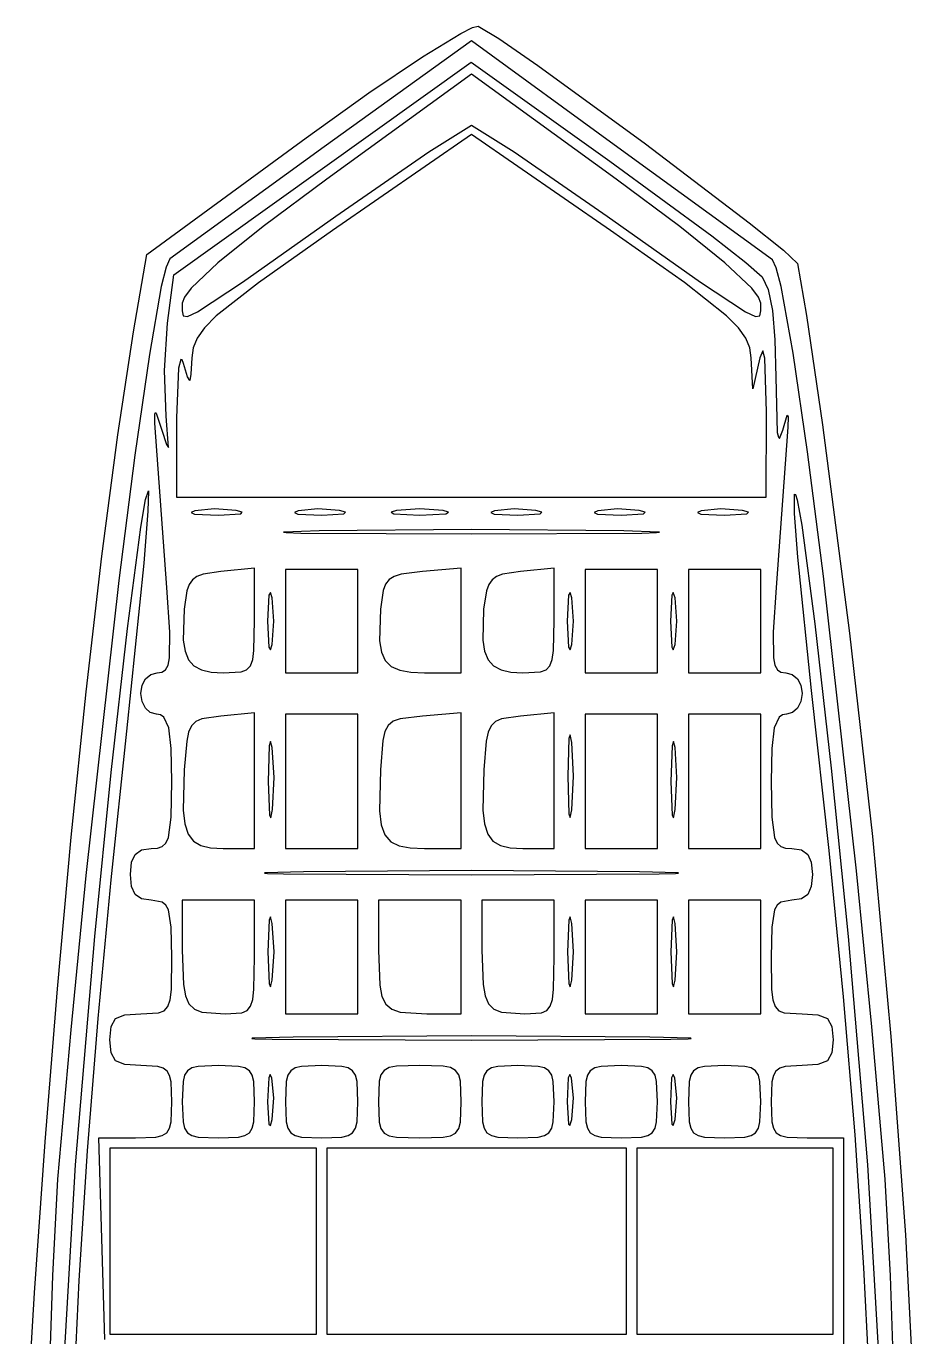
# Model space of a CAD drawing. Extents: x 108 to 196, y 27 to 277.
# Drawn here: x 109 to 195.6, y 150 to 277.5 of the extents above; entities that cross this region are included whole.
import ezdxf

# ---------------------------------------------------------------- set-up
doc = ezdxf.new("R2010")
doc.units = 0

msp = doc.modelspace()

# ---------------------------------------------------------------- linework, layer by layer
at = {"layer": 'Layer 1'}
for p, q in [((147.585244, 274.467408), (151.317173, 276.749486)), ((151.317173, 276.749486), (152.460374, 277.322061)), ((152.460374, 277.322061), (153.030047, 277.456303)), ((153.030047, 277.456303), (155.020981, 276.253359)), ((152.363023, 276.022997), (138.038634, 265.727736)), ((166.613572, 265.644221), (152.363023, 276.022997)), ((155.020981, 276.253359), (158.81468, 273.631946)), ((142.384375, 270.966223), (147.585244, 274.467408)), ((137.869083, 263.626905), (152.330545, 273.971283)), ((152.330545, 273.971283), (165.814812, 264.3422)), ((158.81468, 273.631946), (169.285093, 266.010071)), ((152.363023, 272.790632), (138.289939, 262.59232)), ((166.436111, 262.59232), (152.363023, 272.790632)), ((136.264681, 266.602086), (142.384375, 270.966223)), ((148.208793, 265.225584), (152.363023, 267.830706)), ((152.363023, 267.830706), (156.517255, 265.225584)), ((120.759861, 255.264155), (136.264681, 266.602086)), ((152.363023, 266.91875), (138.838268, 257.573831)), ((165.887781, 257.573831), (152.363023, 266.91875)), ((138.038634, 265.727736), (123.007857, 254.843621)), ((139.155274, 258.9622), (148.208793, 265.225584)), ((156.517255, 265.225584), (165.570775, 258.9622)), ((181.648673, 254.730213), (166.613572, 265.644221)), ((169.285093, 266.010071), (179.390722, 258.343386)), ((165.814812, 264.3422), (175.735063, 257.063319)), ((123.407622, 253.282523), (137.869083, 263.626905)), ((138.289939, 262.59232), (132.087208, 257.981287)), ((172.638841, 257.981287), (166.436111, 262.59232)), ((130.086797, 252.562622), (139.155274, 258.9622)), ((139.155274, 258.9622), (139.155274, 258.9622)), ((165.570775, 258.9622), (174.639252, 252.562622)), ((132.087208, 257.981287), (127.694453, 254.446931)), ((138.838268, 257.573831), (131.637665, 252.50829)), ((173.07593, 252.516358), (165.887781, 257.573831)), ((177.031596, 254.446931), (172.638841, 257.981287)), ((179.390722, 258.343386), (182.728441, 255.66596)), ((175.735063, 257.063319), (179.061792, 254.476789)), ((119.489756, 247.725647), (120.759861, 255.264155)), ((182.728441, 255.66596), (184.081002, 254.384598)), ((122.641145, 254.016987), (122.180078, 252.12493)), ((123.007857, 254.843621), (122.641145, 254.016987)), ((127.694453, 254.446931), (125.08117, 251.96305)), ((179.644879, 251.96305), (177.031596, 254.446931)), ((179.061792, 254.476789), (180.650529, 253.084717)), ((182.023304, 253.952869), (181.648673, 254.730213)), ((182.489957, 252.122998), (182.023304, 253.952869)), ((184.081002, 254.384598), (184.956306, 249.305215)), ((122.782705, 248.57171), (123.407622, 253.282523)), ((125.699976, 249.657079), (130.086797, 252.562622)), ((131.637665, 252.50829), (127.533595, 249.279192)), ((177.184071, 249.284635), (173.07593, 252.516358)), ((174.639252, 252.562622), (179.026073, 249.657079)), ((180.650529, 253.084717), (181.236774, 251.86084)), ((122.180078, 252.12493), (121.01973, 245.512631)), ((125.08117, 251.96305), (124.432298, 251.106849)), ((180.293752, 251.106849), (179.644879, 251.96305)), ((181.236774, 251.86084), (181.652676, 249.814663)), ((183.65608, 245.657882), (182.489957, 252.122998)), ((124.216854, 250.503442), (124.204011, 249.758471)), ((124.432298, 251.106849), (124.216854, 250.503442)), ((180.509195, 250.503442), (180.293752, 251.106849)), ((180.522038, 249.758471), (180.509195, 250.503442)), ((124.204011, 249.758471), (124.306199, 249.289406)), ((124.306199, 249.289406), (124.734496, 249.215769)), ((124.734496, 249.215769), (125.699976, 249.657079)), ((127.533595, 249.279192), (126.373427, 248.109787)), ((178.350081, 248.112399), (177.184071, 249.284635)), ((179.026073, 249.657079), (179.991554, 249.215769)), ((179.991554, 249.215769), (180.41985, 249.289406)), ((180.41985, 249.289406), (180.522038, 249.758471)), ((181.652676, 249.814663), (181.896443, 246.959503)), ((184.956306, 249.305215), (186.505204, 238.679315)), ((117.953616, 237.699582), (119.489756, 247.725647)), ((122.485584, 243.966907), (122.782705, 248.57171)), ((126.373427, 248.109787), (125.664193, 247.107267)), ((179.06642, 247.107364), (178.350081, 248.112399)), ((125.298159, 246.174224), (125.167593, 245.213248)), ((125.664193, 247.107267), (125.298159, 246.174224)), ((179.439865, 246.173118), (179.06642, 247.107364)), ((179.577193, 245.213248), (179.439865, 246.173118)), ((181.896443, 246.959503), (181.96628, 243.308677)), ((121.01973, 245.512631), (119.616512, 235.742889)), ((124.06843, 245.026214), (123.85246, 244.184837)), ((124.198386, 244.993995), (124.06843, 245.026214)), ((124.340033, 244.636945), (124.198386, 244.993995)), ((125.167593, 245.213248), (125.070633, 243.599665)), ((179.741838, 242.197588), (179.577193, 245.213248)), ((180.420041, 245.213248), (179.741838, 242.197588)), ((180.699069, 245.885559), (180.420041, 245.213248)), ((180.905307, 245.17786), (180.699069, 245.885559)), ((181.061332, 239.935842), (180.905307, 245.17786)), ((185.060542, 236.039275), (183.65608, 245.657882)), ((122.648771, 239.510965), (122.485584, 243.966907)), ((123.85246, 244.184837), (123.658393, 239.359539)), ((124.72122, 243.356336), (124.340033, 244.636945)), ((125.070633, 243.599665), (124.943298, 242.995635)), ((124.943298, 242.995635), (124.72122, 243.356336)), ((181.96628, 243.308677), (182.122704, 237.928921)), ((121.550281, 238.843939), (121.561501, 239.755643)), ((121.561501, 239.755643), (121.608669, 239.881399)), ((121.608669, 239.881399), (121.68249, 239.819341)), ((121.68249, 239.819341), (122.228477, 238.176706)), ((181.02442, 231.642773), (181.061332, 239.935842)), ((181.061332, 239.935842), (181.061332, 239.935842)), ((122.729611, 222.847095), (121.550281, 238.843939)), ((122.89077, 236.46884), (122.648771, 239.510965)), ((123.658393, 239.359539), (123.658393, 231.642773)), ((183.1532, 238.4431), (181.996438, 222.847095)), ((182.669713, 238.176706), (183.087605, 239.635077)), ((183.087605, 239.635077), (183.16805, 239.452586)), ((183.16805, 239.452586), (183.1532, 238.4431)), ((186.505204, 238.679315), (189.148718, 218.425854)), ((116.405425, 225.897539), (117.953616, 237.699582)), ((122.228477, 238.176706), (122.684079, 236.765272)), ((182.122704, 237.928921), (182.222499, 237.465758)), ((182.222499, 237.465758), (182.346842, 237.353328)), ((182.346842, 237.353328), (182.669713, 238.176706)), ((122.684079, 236.765272), (122.89077, 236.46884)), ((186.616845, 223.971586), (185.060542, 236.039275)), ((119.616512, 235.742889), (118.060124, 223.551866)), ((120.636115, 231.422948), (120.922175, 232.256872)), ((120.922175, 232.256872), (120.888414, 230.277613)), ((120.179059, 228.726563), (120.636115, 231.422948)), ((123.658393, 231.642773), (152.341402, 231.642773)), ((152.341402, 231.642773), (181.02442, 231.642773)), ((183.79206, 230.044895), (183.785287, 231.921471)), ((183.785287, 231.921471), (183.895738, 231.909287)), ((183.895738, 231.909287), (184.054073, 231.384152)), ((184.054073, 231.384152), (184.498101, 228.928951)), ((120.888414, 230.277613), (120.477476, 225.207571)), ((125.46166, 230.323001), (125.100443, 230.14698)), ((125.100443, 230.14698), (125.408681, 230.005881)), ((125.408681, 230.005881), (127.735127, 229.88583)), ((127.363604, 230.517655), (125.46166, 230.323001)), ((129.48254, 230.343284), (127.363604, 230.517655)), ((127.735127, 229.88583), (129.907042, 230.028577)), ((130.048011, 230.171941), (129.48254, 230.343284)), ((129.48254, 230.343284), (129.48254, 230.343284)), ((129.907042, 230.028577), (130.048011, 230.171941)), ((135.513863, 230.323001), (135.152645, 230.14698)), ((135.152645, 230.14698), (135.460883, 230.005881)), ((135.460883, 230.005881), (137.787329, 229.88583)), ((137.415808, 230.517655), (135.513863, 230.323001)), ((139.534745, 230.343284), (137.415808, 230.517655)), ((137.787329, 229.88583), (139.959245, 230.028577)), ((140.100215, 230.171941), (139.534745, 230.343284)), ((139.534745, 230.343284), (139.534745, 230.343284)), ((139.959245, 230.028577), (140.100215, 230.171941)), ((145.075176, 230.341746), (144.553915, 230.1726)), ((144.553915, 230.1726), (144.806595, 230.034082)), ((144.806595, 230.034082), (147.336922, 229.906113)), ((147.336922, 230.521451), (145.075176, 230.341746)), ((149.598668, 230.341746), (147.336922, 230.521451)), ((147.336922, 229.906113), (149.86725, 230.034082)), ((150.119929, 230.1726), (149.598668, 230.341746)), ((149.598668, 230.341746), (149.598668, 230.341746)), ((149.86725, 230.034082), (150.119929, 230.1726)), ((154.613048, 230.323001), (154.251832, 230.14698)), ((154.251832, 230.14698), (154.56007, 230.005881)), ((154.56007, 230.005881), (156.886515, 229.88583)), ((156.514994, 230.517655), (154.613048, 230.323001)), ((158.63393, 230.343284), (156.514994, 230.517655)), ((156.886515, 229.88583), (159.05843, 230.028577)), ((159.1994, 230.171941), (158.63393, 230.343284)), ((158.63393, 230.343284), (158.63393, 230.343284)), ((159.05843, 230.028577), (159.1994, 230.171941)), ((164.665254, 230.323001), (164.304036, 230.14698)), ((164.304036, 230.14698), (164.612274, 230.005881)), ((164.612274, 230.005881), (166.93872, 229.88583)), ((166.567197, 230.517655), (164.665254, 230.323001)), ((168.686133, 230.343284), (166.567197, 230.517655)), ((166.93872, 229.88583), (169.110635, 230.028577)), ((169.251604, 230.171941), (168.686133, 230.343284)), ((168.686133, 230.343284), (168.686133, 230.343284)), ((169.110635, 230.028577), (169.251604, 230.171941)), ((174.717456, 230.323001), (174.35624, 230.14698)), ((174.35624, 230.14698), (174.664478, 230.005881)), ((174.664478, 230.005881), (176.990923, 229.88583)), ((176.619401, 230.517655), (174.717456, 230.323001)), ((178.738338, 230.343284), (176.619401, 230.517655)), ((176.990923, 229.88583), (179.162838, 230.028577)), ((179.303808, 230.171941), (178.738338, 230.343284)), ((178.738338, 230.343284), (178.738338, 230.343284)), ((179.162838, 230.028577), (179.303808, 230.171941)), ((184.105793, 225.821277), (183.79206, 230.044895)), ((118.885022, 218.852435), (120.179059, 228.726563)), ((134.118864, 228.254372), (134.076331, 228.227532)), ((134.076331, 228.227532), (134.343296, 228.202201)), ((137.536024, 228.373655), (134.118864, 228.254372)), ((152.363025, 228.500373), (137.536024, 228.373655)), ((167.190025, 228.373655), (152.363025, 228.500373)), ((170.607185, 228.254372), (167.190025, 228.373655)), ((167.190025, 228.373655), (167.190025, 228.373655)), ((170.382753, 228.202201), (170.649719, 228.227532)), ((170.649719, 228.227532), (170.607185, 228.254372)), ((184.498101, 228.928951), (185.781529, 219.336233)), ((134.343296, 228.202201), (135.775318, 228.15669)), ((135.775318, 228.15669), (152.363023, 228.06645)), ((152.363023, 228.06645), (168.950731, 228.15669)), ((168.950731, 228.15669), (170.382753, 228.202201)), ((114.884017, 212.719125), (116.405425, 225.897539)), ((185.437306, 212.837663), (184.105793, 225.821277)), ((120.477476, 225.207571), (118.802305, 208.865284)), ((127.986432, 224.418615), (126.24475, 224.145181)), ((131.253397, 224.733612), (127.986432, 224.418615)), ((131.253397, 219.643819), (131.253397, 224.733612)), ((137.787329, 224.606231), (134.269057, 224.606231)), ((134.269057, 224.606231), (134.269057, 219.58013)), ((141.305602, 224.606231), (137.787329, 224.606231)), ((141.305602, 219.58013), (141.305602, 224.606231)), ((147.588227, 224.41561), (145.528344, 224.155215)), ((151.357804, 224.727592), (147.588227, 224.41561)), ((151.357804, 219.640813), (151.357804, 224.727592)), ((157.13782, 224.418615), (155.396139, 224.145181)), ((160.404787, 224.733612), (157.13782, 224.418615)), ((160.404787, 219.643819), (160.404787, 224.733612)), ((166.93872, 224.606231), (163.420448, 224.606231)), ((163.420448, 224.606231), (163.420448, 219.58013)), ((170.45699, 224.606231), (166.93872, 224.606231)), ((170.45699, 219.58013), (170.45699, 224.606231)), ((176.990923, 224.606231), (173.472653, 224.606231)), ((173.472653, 224.606231), (173.472653, 219.58013)), ((180.509195, 224.606231), (176.990923, 224.606231)), ((180.509195, 219.58013), (180.509195, 224.606231)), ((118.060124, 223.551866), (114.846644, 194.85063)), ((124.895222, 223.140161), (124.671518, 222.533132)), ((125.213551, 223.59228), (124.895222, 223.140161)), ((125.654172, 223.917838), (125.213551, 223.59228)), ((126.24475, 224.145181), (125.654172, 223.917838)), ((144.007443, 223.186717), (143.773401, 222.579147)), ((144.353705, 223.630146), (144.007443, 223.186717)), ((144.848551, 223.942093), (144.353705, 223.630146)), ((145.528344, 224.155215), (144.848551, 223.942093)), ((154.046612, 223.140161), (153.822908, 222.533132)), ((154.364942, 223.59228), (154.046612, 223.140161)), ((154.805562, 223.917838), (154.364942, 223.59228)), ((155.396139, 224.145181), (154.805562, 223.917838)), ((189.838982, 195.306608), (186.616845, 223.971586)), ((123.01522, 218.524409), (122.729611, 222.847095)), ((124.671518, 222.533132), (124.397333, 220.740958)), ((132.660367, 222.110457), (132.532399, 219.58013)), ((132.798885, 222.363137), (132.660367, 222.110457)), ((132.968032, 221.841876), (132.798885, 222.363137)), ((133.147735, 219.580129), (132.968032, 221.841876)), ((132.968032, 221.841876), (132.968032, 221.841876)), ((143.773401, 222.579147), (143.496518, 220.740958)), ((153.822908, 222.533132), (153.548721, 220.740958)), ((161.811758, 222.110457), (161.68379, 219.58013)), ((161.950276, 222.363137), (161.811758, 222.110457)), ((162.119423, 221.841876), (161.950276, 222.363137)), ((162.299126, 219.580129), (162.119423, 221.841876)), ((162.119423, 221.841876), (162.119423, 221.841876)), ((171.863961, 222.110457), (171.735993, 219.58013)), ((172.002478, 222.363137), (171.863961, 222.110457)), ((172.171625, 221.841876), (172.002478, 222.363137)), ((172.351328, 219.580129), (172.171625, 221.841876)), ((172.171625, 221.841876), (172.171625, 221.841876)), ((181.996438, 222.847095), (181.710829, 218.524409)), ((124.397333, 220.740958), (124.311563, 217.729121)), ((143.496518, 220.740958), (143.406411, 217.652761)), ((153.548721, 220.740958), (153.462953, 217.729121)), ((131.197963, 216.740477), (131.253397, 219.643819)), ((131.253397, 219.643819), (131.253397, 219.643819)), ((132.532399, 219.58013), (132.660367, 217.0498)), ((132.968032, 217.318384), (133.147735, 219.580129)), ((134.269057, 219.58013), (134.269057, 214.554029)), ((141.305602, 214.554029), (141.305602, 219.58013)), ((141.305602, 219.58013), (141.305602, 219.58013)), ((151.357804, 214.554029), (151.357804, 219.640813)), ((151.357804, 219.640813), (151.357804, 219.640813)), ((160.349353, 216.740477), (160.404787, 219.643819)), ((160.404787, 219.643819), (160.404787, 219.643819)), ((161.68379, 219.58013), (161.811758, 217.0498)), ((162.119423, 217.318384), (162.299126, 219.580129)), ((163.420448, 219.58013), (163.420448, 214.554029)), ((170.45699, 214.554029), (170.45699, 219.58013)), ((170.45699, 219.58013), (170.45699, 219.58013)), ((171.735993, 219.58013), (171.863961, 217.0498)), ((172.171625, 217.318384), (172.351328, 219.580129)), ((173.472653, 219.58013), (173.472653, 214.554029)), ((180.509195, 214.554029), (180.509195, 219.58013)), ((180.509195, 219.58013), (180.509195, 219.58013)), ((185.781529, 219.336233), (187.374861, 205.285994)), ((117.306183, 204.846534), (118.885022, 218.852435)), ((122.988743, 216.009989), (123.01522, 218.524409)), ((181.710829, 218.524409), (181.737306, 216.009989)), ((189.148718, 218.425854), (191.371666, 198.629388)), ((124.311563, 217.729121), (124.489048, 216.653032)), ((131.078039, 215.837479), (131.197963, 216.740477)), ((132.660367, 217.0498), (132.798885, 216.797121)), ((132.798885, 216.797121), (132.968032, 217.318384)), ((143.406411, 217.652761), (143.597976, 216.57349)), ((153.462953, 217.729121), (153.640438, 216.653032)), ((160.229429, 215.837479), (160.349353, 216.740477)), ((161.811758, 217.0498), (161.950276, 216.797121)), ((161.950276, 216.797121), (162.119423, 217.318384)), ((171.863961, 217.0498), (172.002478, 216.797121)), ((172.002478, 216.797121), (172.171625, 217.318384)), ((122.842074, 215.286198), (122.988743, 216.009989)), ((124.489048, 216.653032), (124.834313, 215.8296)), ((124.834313, 215.8296), (125.363009, 215.233406)), ((130.851638, 215.225091), (131.078039, 215.837479)), ((143.597976, 216.57349), (143.976819, 215.761725)), ((143.976819, 215.761725), (144.565091, 215.185681)), ((153.640438, 216.653032), (153.985704, 215.8296)), ((153.985704, 215.8296), (154.514399, 215.233406)), ((160.003028, 215.225091), (160.229429, 215.837479)), ((181.737306, 216.009989), (181.883975, 215.286198)), ((120.646486, 213.985698), (121.151017, 214.403731)), ((121.151017, 214.403731), (121.78963, 214.554029)), ((121.78963, 214.554029), (122.249077, 214.61609)), ((122.249077, 214.61609), (122.597705, 214.840856)), ((122.597705, 214.840856), (122.842074, 215.286198)), ((125.363009, 215.233406), (126.090785, 214.839026)), ((126.090785, 214.839026), (127.033292, 214.621041)), ((127.033292, 214.621041), (128.206181, 214.554029)), ((128.206181, 214.554029), (129.944389, 214.646621)), ((129.944389, 214.646621), (130.485006, 214.846931)), ((130.485006, 214.846931), (130.851638, 215.225091)), ((134.269057, 214.554029), (137.787329, 214.554029)), ((137.787329, 214.554029), (141.305602, 214.554029)), ((144.565091, 215.185681), (145.384942, 214.813573)), ((145.384942, 214.813573), (146.458521, 214.613617)), ((146.458521, 214.613617), (147.807979, 214.554029)), ((147.807979, 214.554029), (151.357804, 214.554029)), ((154.514399, 215.233406), (155.242176, 214.839026)), ((155.242176, 214.839026), (156.184683, 214.621041)), ((156.184683, 214.621041), (157.357572, 214.554029)), ((157.357572, 214.554029), (159.095779, 214.646621)), ((159.095779, 214.646621), (159.636396, 214.846931)), ((159.636396, 214.846931), (160.003028, 215.225091)), ((163.420448, 214.554029), (166.93872, 214.554029)), ((166.93872, 214.554029), (170.45699, 214.554029)), ((173.472653, 214.554029), (176.990923, 214.554029)), ((176.990923, 214.554029), (180.509195, 214.554029)), ((181.883975, 215.286198), (182.128344, 214.840856)), ((182.128344, 214.840856), (182.476972, 214.61609)), ((182.476972, 214.61609), (182.936419, 214.554029)), ((182.936419, 214.554029), (183.575032, 214.403731)), ((183.575032, 214.403731), (184.079562, 213.985698)), ((120.195972, 212.543588), (120.315113, 213.34922)), ((120.315113, 213.34922), (120.646486, 213.985698)), ((184.079562, 213.985698), (184.410934, 213.34922)), ((184.410934, 213.34922), (184.530074, 212.543588)), ((113.428223, 198.563947), (114.884017, 212.719125)), ((120.313772, 211.758259), (120.195972, 212.543588)), ((120.635758, 211.119525), (120.313772, 211.758259)), ((184.412275, 211.758259), (184.09029, 211.119525)), ((184.530074, 212.543588), (184.412275, 211.758259)), ((187.151553, 197.27818), (185.437306, 212.837663)), ((121.114808, 210.690212), (120.635758, 211.119525)), ((121.703804, 210.533147), (121.114808, 210.690212)), ((122.109004, 210.463121), (121.703804, 210.533147)), ((122.439597, 210.234721), (122.109004, 210.463121)), ((131.253397, 210.660528), (127.986432, 210.345531)), ((131.253397, 204.062906), (131.253397, 210.660528)), ((137.787329, 210.533147), (134.269057, 210.533147)), ((134.269057, 210.533147), (134.269057, 203.999214)), ((141.305602, 210.533147), (137.787329, 210.533147)), ((141.305602, 203.999214), (141.305602, 210.533147)), ((151.357804, 210.654505), (147.588227, 210.342525)), ((151.357804, 204.0599), (151.357804, 210.654505)), ((160.404787, 210.660528), (157.13782, 210.345531)), ((160.404787, 204.062906), (160.404787, 210.660528)), ((166.93872, 210.533147), (163.420448, 210.533147)), ((163.420448, 210.533147), (163.420448, 203.999214)), ((170.45699, 210.533147), (166.93872, 210.533147)), ((170.45699, 203.999214), (170.45699, 210.533147)), ((176.990923, 210.533147), (173.472653, 210.533147)), ((173.472653, 210.533147), (173.472653, 203.999214)), ((180.509195, 210.533147), (176.990923, 210.533147)), ((180.509195, 203.999214), (180.509195, 210.533147)), ((182.617046, 210.463121), (182.286452, 210.234721)), ((183.022246, 210.533147), (182.617046, 210.463121)), ((183.61124, 210.690212), (183.022246, 210.533147)), ((184.09029, 211.119525), (183.61124, 210.690212)), ((122.902337, 209.192852), (122.439597, 210.234721)), ((123.142768, 207.187646), (122.902337, 209.192852)), ((125.130033, 209.393831), (124.842599, 208.774455)), ((125.550868, 209.806335), (125.130033, 209.393831)), ((126.142369, 210.066257), (125.550868, 209.806335)), ((127.986432, 210.345531), (126.142369, 210.066257)), ((144.258263, 209.447496), (143.946258, 208.839369)), ((144.731451, 209.841854), (144.258263, 209.447496)), ((145.412834, 210.082463), (144.731451, 209.841854)), ((147.588227, 210.342525), (145.412834, 210.082463)), ((154.281423, 209.393831), (153.993989, 208.774455)), ((154.702257, 209.806335), (154.281423, 209.393831)), ((155.293757, 210.066257), (154.702257, 209.806335)), ((157.13782, 210.345531), (155.293757, 210.066257)), ((181.823712, 209.192852), (181.583281, 207.187646)), ((182.286452, 210.234721), (181.823712, 209.192852)), ((118.802305, 208.865284), (117.268218, 194.42095)), ((124.651298, 207.893912), (124.408037, 205.132158)), ((124.842599, 208.774455), (124.651298, 207.893912)), ((132.81576, 207.874632), (132.685362, 207.452094)), ((132.976877, 207.284185), (132.81576, 207.874632)), ((143.748423, 207.957452), (143.507223, 205.132158)), ((143.946258, 208.839369), (143.748423, 207.957452)), ((153.802689, 207.893912), (153.559428, 205.132158)), ((153.993989, 208.774455), (153.802689, 207.893912)), ((161.850846, 208.156742), (161.731748, 204.501823)), ((161.979761, 208.521724), (161.850846, 208.156742)), ((162.137183, 207.768791), (161.979761, 208.521724)), ((172.019353, 207.874632), (171.888955, 207.452094)), ((172.18047, 207.284185), (172.019353, 207.874632)), ((123.211635, 203.999214), (123.142768, 207.187646)), ((132.685362, 207.452094), (132.570104, 203.999214)), ((133.15191, 204.379612), (132.976877, 207.284185)), ((132.976877, 207.284185), (132.976877, 207.284185)), ((162.304417, 204.501824), (162.137183, 207.768791)), ((162.137183, 207.768791), (162.137183, 207.768791)), ((171.888955, 207.452094), (171.773698, 203.999214)), ((172.355504, 204.379612), (172.18047, 207.284185)), ((172.18047, 207.284185), (172.18047, 207.284185)), ((181.583281, 207.187646), (181.514414, 203.999214)), ((187.374861, 205.285994), (189.017388, 188.920907)), ((115.708659, 188.920907), (117.306183, 204.846534)), ((123.151225, 200.504504), (123.211635, 203.999214)), ((124.408037, 205.132158), (124.317544, 201.19734)), ((131.253397, 197.465281), (131.253397, 204.062906)), ((131.253397, 204.062906), (131.253397, 204.062906)), ((132.570104, 203.999214), (132.696837, 200.704553)), ((132.98713, 201.252861), (133.15191, 204.379612)), ((134.269057, 203.999214), (134.269057, 197.465281)), ((141.305602, 197.465281), (141.305602, 203.999214)), ((141.305602, 203.999214), (141.305602, 203.999214)), ((143.507223, 205.132158), (143.413466, 201.116418)), ((151.357804, 197.465281), (151.357804, 204.0599)), ((151.357804, 204.0599), (151.357804, 204.0599)), ((153.559428, 205.132158), (153.468935, 201.19734)), ((160.404787, 197.465281), (160.404787, 204.062906)), ((160.404787, 204.062906), (160.404787, 204.062906)), ((161.731748, 204.501823), (161.850846, 200.846905)), ((162.137183, 201.234858), (162.304417, 204.501824)), ((163.420448, 203.999214), (163.420448, 197.465281)), ((170.45699, 197.465281), (170.45699, 203.999214)), ((170.45699, 203.999214), (170.45699, 203.999214)), ((171.773698, 203.999214), (171.900431, 200.704553)), ((172.190723, 201.252861), (172.355504, 204.379612)), ((173.472653, 203.999214), (173.472653, 197.465281)), ((180.509195, 197.465281), (180.509195, 203.999214)), ((180.509195, 203.999214), (180.509195, 203.999214)), ((181.514414, 203.999214), (181.574824, 200.504504)), ((122.883004, 198.533329), (123.151225, 200.504504)), ((124.317544, 201.19734), (124.472387, 199.855406)), ((132.696837, 200.704553), (132.828381, 200.453279)), ((132.828381, 200.453279), (132.98713, 201.252861)), ((143.413466, 201.116418), (143.581519, 199.771112)), ((153.468935, 201.19734), (153.623778, 199.855406)), ((161.850846, 200.846905), (161.979761, 200.481924)), ((161.979761, 200.481924), (162.137183, 201.234858)), ((171.900431, 200.704553), (172.031974, 200.453279)), ((172.031974, 200.453279), (172.190723, 201.252861)), ((181.574824, 200.504504), (181.843044, 198.533329)), ((124.472387, 199.855406), (124.79258, 198.865948)), ((143.581519, 199.771112), (143.93409, 198.794017)), ((153.623778, 199.855406), (153.943971, 198.865948)), ((112.076875, 183.83161), (113.428223, 198.563947)), ((121.805594, 197.505529), (122.276489, 197.661614)), ((122.276489, 197.661614), (122.630188, 197.986544)), ((122.630188, 197.986544), (122.883004, 198.533329)), ((124.79258, 198.865948), (125.302089, 198.180586)), ((125.302089, 198.180586), (126.024881, 197.750941)), ((126.024881, 197.750941), (126.984923, 197.528633)), ((143.93409, 198.794017), (144.5021, 198.13001)), ((144.5021, 198.13001), (145.31647, 197.723967)), ((145.31647, 197.723967), (146.408123, 197.520765)), ((153.943971, 198.865948), (154.45348, 198.180586)), ((154.45348, 198.180586), (155.176272, 197.750941)), ((155.176272, 197.750941), (156.136314, 197.528633)), ((181.843044, 198.533329), (182.09586, 197.986544)), ((182.09586, 197.986544), (182.44956, 197.661614)), ((182.44956, 197.661614), (182.920455, 197.505529)), ((191.371666, 198.629388), (193.181986, 179.163491)), ((119.297557, 196.122368), (119.643101, 196.899843)), ((119.643101, 196.899843), (120.265081, 197.331775)), ((120.265081, 197.331775), (121.201194, 197.465281)), ((121.201194, 197.465281), (121.805594, 197.505529)), ((126.984923, 197.528633), (128.206181, 197.465281)), ((128.206181, 197.465281), (131.253397, 197.465281)), ((134.269057, 197.465281), (137.787329, 197.465281)), ((137.787329, 197.465281), (141.305602, 197.465281)), ((146.408123, 197.520765), (147.807979, 197.465281)), ((147.807979, 197.465281), (151.357804, 197.465281)), ((156.136314, 197.528633), (157.357572, 197.465281)), ((157.357572, 197.465281), (160.404787, 197.465281)), ((163.420448, 197.465281), (166.93872, 197.465281)), ((166.93872, 197.465281), (170.45699, 197.465281)), ((173.472653, 197.465281), (176.990923, 197.465281)), ((176.990923, 197.465281), (180.509195, 197.465281)), ((182.920455, 197.505529), (183.524855, 197.465281)), ((183.524855, 197.465281), (184.460968, 197.331775)), ((184.460968, 197.331775), (185.082948, 196.899843)), ((185.082948, 196.899843), (185.428492, 196.122368)), ((188.558876, 183.022105), (187.151553, 197.27818)), ((119.190753, 194.952231), (119.297557, 196.122368)), ((132.263526, 195.08412), (132.216667, 195.057655)), ((132.216667, 195.057655), (132.510782, 195.032677)), ((136.028193, 195.201738), (132.263526, 195.08412)), ((152.363025, 195.326682), (136.028193, 195.201738)), ((168.697856, 195.201738), (152.363025, 195.326682)), ((172.462523, 195.08412), (168.697856, 195.201738)), ((168.697856, 195.201738), (168.697856, 195.201738)), ((172.215268, 195.032677), (172.509382, 195.057655)), ((172.509382, 195.057655), (172.462523, 195.08412)), ((185.428492, 196.122368), (185.535296, 194.952231)), ((191.331819, 180.118139), (189.838982, 195.306608)), ((114.846644, 194.85063), (113.368951, 179.812744)), ((117.268218, 194.42095), (115.99558, 180.935933)), ((119.297557, 193.782093), (119.190753, 194.952231)), ((119.643101, 193.004618), (119.297557, 193.782093)), ((132.510782, 195.032677), (134.088433, 194.987803)), ((134.088433, 194.987803), (152.363023, 194.898823)), ((152.363023, 194.898823), (170.637616, 194.987803)), ((170.637616, 194.987803), (172.215268, 195.032677)), ((185.428492, 193.782093), (185.082948, 193.004618)), ((185.535296, 194.952231), (185.428492, 193.782093)), ((120.265081, 192.572686), (119.643101, 193.004618)), ((121.201194, 192.43918), (120.265081, 192.572686)), ((184.460968, 192.572686), (183.524855, 192.43918)), ((185.082948, 193.004618), (184.460968, 192.572686)), ((122.260675, 192.258554), (121.201194, 192.43918)), ((122.613716, 191.970927), (122.260675, 192.258554)), ((122.868947, 191.496784), (122.613716, 191.970927)), ((123.145953, 189.824034), (122.868947, 191.496784)), ((127.735127, 192.43918), (124.216854, 192.43918)), ((124.216854, 192.43918), (124.216854, 187.580617)), ((131.253397, 192.43918), (127.735127, 192.43918)), ((131.253397, 186.910466), (131.253397, 192.43918)), ((137.787329, 192.43918), (134.269057, 192.43918)), ((134.269057, 192.43918), (134.269057, 186.910466)), ((141.305602, 192.43918), (137.787329, 192.43918)), ((141.305602, 186.910466), (141.305602, 192.43918)), ((147.336922, 192.43918), (143.31604, 192.43918)), ((143.31604, 192.43918), (143.31604, 187.580617)), ((151.357804, 192.43918), (147.336922, 192.43918)), ((151.357804, 186.910466), (151.357804, 192.43918)), ((156.886515, 192.43918), (153.368245, 192.43918)), ((153.368245, 192.43918), (153.368245, 187.580617)), ((160.404787, 192.43918), (156.886515, 192.43918)), ((160.404787, 186.910466), (160.404787, 192.43918)), ((166.93872, 192.43918), (163.420448, 192.43918)), ((163.420448, 192.43918), (163.420448, 186.910466)), ((170.45699, 192.43918), (166.93872, 192.43918)), ((170.45699, 186.910466), (170.45699, 192.43918)), ((176.990923, 192.43918), (173.472653, 192.43918)), ((173.472653, 192.43918), (173.472653, 186.910466)), ((180.509195, 192.43918), (176.990923, 192.43918)), ((180.509195, 186.910466), (180.509195, 192.43918)), ((181.857101, 191.496784), (181.580095, 189.824034)), ((182.112333, 191.970927), (181.857101, 191.496784)), ((182.465373, 192.258554), (182.112333, 191.970927)), ((183.524855, 192.43918), (182.465373, 192.258554)), ((132.682856, 190.505702), (132.559843, 187.413079)), ((132.81601, 190.814532), (132.682856, 190.505702)), ((132.978607, 190.177434), (132.81601, 190.814532)), ((133.15135, 187.413077), (132.978607, 190.177434)), ((132.978607, 190.177434), (132.978607, 190.177434)), ((161.834246, 190.505702), (161.711231, 187.413079)), ((161.967401, 190.814532), (161.834246, 190.505702)), ((162.129998, 190.177434), (161.967401, 190.814532)), ((162.302741, 187.413077), (162.129998, 190.177434)), ((162.129998, 190.177434), (162.129998, 190.177434)), ((171.88645, 190.505702), (171.763436, 187.413079)), ((172.019604, 190.814532), (171.88645, 190.505702)), ((172.1822, 190.177434), (172.019604, 190.814532)), ((172.354946, 187.413077), (172.1822, 190.177434)), ((172.1822, 190.177434), (172.1822, 190.177434)), ((113.833828, 166.70138), (115.708659, 188.920907)), ((123.211635, 186.910466), (123.145953, 189.824034)), ((181.580095, 189.824034), (181.514414, 186.910466)), ((189.017388, 188.920907), (190.893987, 166.700371)), ((124.216854, 187.580617), (124.333904, 184.226034)), ((132.559843, 187.413079), (132.682856, 184.320455)), ((132.978607, 184.648721), (133.15135, 187.413077)), ((143.31604, 187.580617), (143.435309, 184.179143)), ((153.368245, 187.580617), (153.485295, 184.226034)), ((161.711231, 187.413079), (161.834246, 184.320455)), ((162.129998, 184.648721), (162.302741, 187.413077)), ((171.763436, 187.413079), (171.88645, 184.320455)), ((172.1822, 184.648721), (172.354946, 187.413077)), ((123.160232, 183.737742), (123.211635, 186.910466)), ((131.199613, 183.768229), (131.253397, 186.910466)), ((131.253397, 186.910466), (131.253397, 186.910466)), ((134.269057, 186.910466), (134.269057, 181.381756)), ((141.305602, 181.381756), (141.305602, 186.910466)), ((141.305602, 186.910466), (141.305602, 186.910466)), ((151.357804, 181.381756), (151.357804, 186.910466)), ((151.357804, 186.910466), (151.357804, 186.910466)), ((160.351004, 183.768229), (160.404787, 186.910466)), ((160.404787, 186.910466), (160.404787, 186.910466)), ((163.420448, 186.910466), (163.420448, 181.381756)), ((170.45699, 181.381756), (170.45699, 186.910466)), ((170.45699, 186.910466), (170.45699, 186.910466)), ((173.472653, 186.910466), (173.472653, 181.381756)), ((180.509195, 181.381756), (180.509195, 186.910466)), ((180.509195, 186.910466), (180.509195, 186.910466)), ((181.514414, 186.910466), (181.565817, 183.737742)), ((110.868805, 168.921723), (112.076875, 183.83161)), ((123.044575, 182.756081), (123.160232, 183.737742)), ((124.333904, 184.226034), (124.534489, 183.13383)), ((131.085799, 182.787839), (131.199613, 183.768229)), ((132.682856, 184.320455), (132.81601, 184.011624)), ((132.81601, 184.011624), (132.978607, 184.648721)), ((143.435309, 184.179143), (143.649615, 183.084986)), ((153.485295, 184.226034), (153.68588, 183.13383)), ((160.23719, 182.787839), (160.351004, 183.768229)), ((161.834246, 184.320455), (161.967401, 184.011624)), ((161.967401, 184.011624), (162.129998, 184.648721)), ((171.88645, 184.320455), (172.019604, 184.011624)), ((172.019604, 184.011624), (172.1822, 184.648721)), ((181.565817, 183.737742), (181.681474, 182.756081)), ((122.823255, 182.093788), (123.044575, 182.756081)), ((124.534489, 183.13383), (124.878023, 182.360287)), ((124.878023, 182.360287), (125.400687, 181.851857)), ((130.87263, 182.120887), (131.085799, 182.787839)), ((143.649615, 183.084986), (144.02501, 182.318607)), ((144.02501, 182.318607), (144.604973, 181.822551)), ((153.68588, 183.13383), (154.029414, 182.360287)), ((154.029414, 182.360287), (154.552078, 181.851857)), ((160.024021, 182.120887), (160.23719, 182.787839)), ((181.681474, 182.756081), (181.902793, 182.093788)), ((189.684839, 169.630138), (188.558876, 183.022105)), ((117.733185, 180.921029), (118.650448, 181.287516)), ((118.650448, 181.287516), (120.195972, 181.381756)), ((120.195972, 181.381756), (121.926552, 181.475995)), ((121.926552, 181.475995), (122.462003, 181.688035)), ((122.462003, 181.688035), (122.823255, 182.093788)), ((125.400687, 181.851857), (126.138662, 181.554991)), ((126.138662, 181.554991), (128.405275, 181.381756)), ((128.405275, 181.381756), (130.024, 181.486158)), ((130.024, 181.486158), (130.529049, 181.707089)), ((130.529049, 181.707089), (130.87263, 182.120887)), ((134.269057, 181.381756), (137.787329, 181.381756)), ((137.787329, 181.381756), (141.305602, 181.381756)), ((144.604973, 181.822551), (145.432984, 181.53936)), ((145.432984, 181.53936), (148.007073, 181.381756)), ((148.007073, 181.381756), (151.357804, 181.381756)), ((154.552078, 181.851857), (155.290053, 181.554991)), ((155.290053, 181.554991), (157.556666, 181.381756)), ((157.556666, 181.381756), (159.175391, 181.486158)), ((159.175391, 181.486158), (159.68044, 181.707089)), ((159.68044, 181.707089), (160.024021, 182.120887)), ((163.420448, 181.381756), (166.93872, 181.381756)), ((166.93872, 181.381756), (170.45699, 181.381756)), ((173.472653, 181.381756), (176.990923, 181.381756)), ((176.990923, 181.381756), (180.509195, 181.381756)), ((181.902793, 182.093788), (182.264044, 181.688035)), ((182.264044, 181.688035), (182.799495, 181.475995)), ((182.799495, 181.475995), (184.530074, 181.381756)), ((184.530074, 181.381756), (186.0756, 181.287516)), ((186.0756, 181.287516), (186.992864, 180.921029)), ((113.368951, 179.812744), (112.096891, 165.29823)), ((115.99558, 180.935933), (114.965038, 168.063594)), ((117.180312, 178.868705), (117.2934, 180.156643)), ((117.2934, 180.156643), (117.733185, 180.921029)), ((186.992864, 180.921029), (187.432649, 180.156643)), ((187.432649, 180.156643), (187.545737, 178.868705)), ((192.630504, 165.29823), (191.331819, 180.118139)), ((117.2934, 177.580767), (117.180312, 178.868705)), ((131.026634, 179.001755), (130.976891, 178.975511)), ((130.976891, 178.975511), (131.289105, 178.950741)), ((135.022974, 179.118393), (131.026634, 179.001755)), ((131.289105, 178.950741), (132.963843, 178.90624)), ((132.963843, 178.90624), (152.363023, 178.818001)), ((152.363025, 179.242304), (135.022974, 179.118393)), ((152.363023, 178.818001), (171.762206, 178.90624)), ((169.703075, 179.118393), (152.363025, 179.242304)), ((173.699415, 179.001755), (169.703075, 179.118393)), ((169.703075, 179.118393), (169.703075, 179.118393)), ((171.762206, 178.90624), (173.436944, 178.950741)), ((173.436944, 178.950741), (173.749158, 178.975511)), ((173.749158, 178.975511), (173.699415, 179.001755)), ((187.545737, 178.868705), (187.432649, 177.580767)), ((193.181986, 179.163491), (194.587619, 159.901734)), ((117.733185, 176.816381), (117.2934, 177.580767)), ((187.432649, 177.580767), (186.992864, 176.816381)), ((118.650448, 176.449894), (117.733185, 176.816381)), ((120.195972, 176.355654), (118.650448, 176.449894)), ((121.838429, 176.261415), (120.195972, 176.355654)), ((122.370209, 176.096495), (121.838429, 176.261415)), ((122.744923, 175.811159), (122.370209, 176.096495)), ((125.149434, 176.125945), (124.719466, 175.853042)), ((125.771807, 176.277121), (125.149434, 176.125945)), ((127.735127, 176.355654), (125.771807, 176.277121)), ((129.698446, 176.277121), (127.735127, 176.355654)), ((130.320819, 176.125945), (129.698446, 176.277121)), ((130.750786, 175.853042), (130.320819, 176.125945)), ((135.201636, 176.125945), (134.771669, 175.853042)), ((135.824009, 176.277121), (135.201636, 176.125945)), ((137.787329, 176.355654), (135.824009, 176.277121)), ((139.750649, 176.277121), (137.787329, 176.355654)), ((140.373022, 176.125945), (139.750649, 176.277121)), ((140.80299, 175.853042), (140.373022, 176.125945)), ((144.339773, 176.148034), (143.854552, 175.884458)), ((145.052739, 176.288902), (144.339773, 176.148034)), ((147.336922, 176.355654), (145.052739, 176.288902)), ((149.621105, 176.288902), (147.336922, 176.355654)), ((150.334071, 176.148034), (149.621105, 176.288902)), ((150.819292, 175.884458), (150.334071, 176.148034)), ((154.300823, 176.125945), (153.870856, 175.853042)), ((154.923195, 176.277121), (154.300823, 176.125945)), ((156.886515, 176.355654), (154.923195, 176.277121)), ((158.849835, 176.277121), (156.886515, 176.355654)), ((159.472208, 176.125945), (158.849835, 176.277121)), ((159.902175, 175.853042), (159.472208, 176.125945)), ((164.353027, 176.125945), (163.92306, 175.853042)), ((164.9754, 176.277121), (164.353027, 176.125945)), ((166.93872, 176.355654), (164.9754, 176.277121)), ((168.90204, 176.277121), (166.93872, 176.355654)), ((169.524412, 176.125945), (168.90204, 176.277121)), ((169.954379, 175.853042), (169.524412, 176.125945)), ((174.405231, 176.125945), (173.975263, 175.853042)), ((175.027603, 176.277121), (174.405231, 176.125945)), ((176.990923, 176.355654), (175.027603, 176.277121)), ((178.954242, 176.277121), (176.990923, 176.355654)), ((179.576615, 176.125945), (178.954242, 176.277121)), ((180.006583, 175.853042), (179.576615, 176.125945)), ((182.35584, 176.096495), (181.981126, 175.811159)), ((182.887619, 176.261415), (182.35584, 176.096495)), ((184.530074, 176.355654), (182.887619, 176.261415)), ((186.0756, 176.449894), (184.530074, 176.355654)), ((186.992864, 176.816381), (186.0756, 176.449894)), ((122.989498, 175.373992), (122.744923, 175.811159)), ((123.130858, 174.753583), (122.989498, 175.373992)), ((123.211635, 172.837382), (123.130858, 174.753583)), ((124.295388, 174.800702), (124.216854, 172.837382)), ((124.446564, 175.423075), (124.295388, 174.800702)), ((124.719466, 175.853042), (124.446564, 175.423075)), ((131.023688, 175.423075), (130.750786, 175.853042)), ((131.174863, 174.800702), (131.023688, 175.423075)), ((131.253397, 172.837382), (131.174863, 174.800702)), ((132.632167, 175.163828), (132.512113, 172.837382)), ((132.773265, 175.472066), (132.632167, 175.163828)), ((132.949284, 175.110848), (132.773265, 175.472066)), ((133.14394, 173.208905), (132.949284, 175.110848)), ((132.949284, 175.110848), (132.949284, 175.110848)), ((134.34759, 174.800702), (134.269057, 172.837382)), ((134.498766, 175.423075), (134.34759, 174.800702)), ((134.771669, 175.853042), (134.498766, 175.423075)), ((141.075892, 175.423075), (140.80299, 175.853042)), ((141.227068, 174.800702), (141.075892, 175.423075)), ((141.305602, 172.837382), (141.227068, 174.800702)), ((143.392329, 174.836044), (143.31604, 172.837382)), ((143.553322, 175.45989), (143.392329, 174.836044)), ((143.854552, 175.884458), (143.553322, 175.45989)), ((151.120522, 175.45989), (150.819292, 175.884458)), ((151.281515, 174.836044), (151.120522, 175.45989)), ((151.357804, 172.837382), (151.281515, 174.836044)), ((153.446778, 174.800702), (153.368245, 172.837382)), ((153.597954, 175.423075), (153.446778, 174.800702)), ((153.870856, 175.853042), (153.597954, 175.423075)), ((160.175078, 175.423075), (159.902175, 175.853042)), ((160.326254, 174.800702), (160.175078, 175.423075)), ((160.404787, 172.837382), (160.326254, 174.800702)), ((161.783556, 175.163828), (161.663504, 172.837382)), ((161.924655, 175.472066), (161.783556, 175.163828)), ((162.100675, 175.110848), (161.924655, 175.472066)), ((162.29533, 173.208905), (162.100675, 175.110848)), ((162.100675, 175.110848), (162.100675, 175.110848)), ((163.498981, 174.800702), (163.420448, 172.837382)), ((163.650157, 175.423075), (163.498981, 174.800702)), ((163.92306, 175.853042), (163.650157, 175.423075)), ((170.227281, 175.423075), (169.954379, 175.853042)), ((170.378457, 174.800702), (170.227281, 175.423075)), ((170.45699, 172.837382), (170.378457, 174.800702)), ((171.83576, 175.163828), (171.715707, 172.837382)), ((171.976859, 175.472066), (171.83576, 175.163828)), ((172.152877, 175.110848), (171.976859, 175.472066)), ((172.347534, 173.208905), (172.152877, 175.110848)), ((172.152877, 175.110848), (172.152877, 175.110848)), ((173.551186, 174.800702), (173.472653, 172.837382)), ((173.702362, 175.423075), (173.551186, 174.800702)), ((173.975263, 175.853042), (173.702362, 175.423075)), ((180.279485, 175.423075), (180.006583, 175.853042)), ((180.430662, 174.800702), (180.279485, 175.423075)), ((180.509195, 172.837382), (180.430662, 174.800702)), ((181.595192, 174.753583), (181.514414, 172.837382)), ((181.736551, 175.373992), (181.595192, 174.753583)), ((181.981126, 175.811159), (181.736551, 175.373992)), ((123.133265, 170.871167), (123.211635, 172.837382)), ((124.216854, 172.837382), (124.295388, 170.874062)), ((131.174863, 170.874062), (131.253397, 172.837382)), ((131.253397, 172.837382), (131.253397, 172.837382)), ((132.512113, 172.837382), (132.654862, 170.665467)), ((132.96957, 171.089969), (133.14394, 173.208905)), ((134.269057, 172.837382), (134.34759, 170.874062)), ((141.227068, 170.874062), (141.305602, 172.837382)), ((141.305602, 172.837382), (141.305602, 172.837382)), ((143.31604, 172.837382), (143.392329, 170.83872)), ((151.281515, 170.83872), (151.357804, 172.837382)), ((151.357804, 172.837382), (151.357804, 172.837382)), ((153.368245, 172.837382), (153.446778, 170.874062)), ((160.326254, 170.874062), (160.404787, 172.837382)), ((160.404787, 172.837382), (160.404787, 172.837382)), ((161.663504, 172.837382), (161.806253, 170.665467)), ((162.120961, 171.089969), (162.29533, 173.208905)), ((163.420448, 172.837382), (163.498981, 170.874062)), ((170.378457, 170.874062), (170.45699, 172.837382)), ((170.45699, 172.837382), (170.45699, 172.837382)), ((171.715707, 172.837382), (171.858455, 170.665467)), ((172.173163, 171.089969), (172.347534, 173.208905)), ((173.472653, 172.837382), (173.551186, 170.874062)), ((180.430662, 170.874062), (180.509195, 172.837382)), ((180.509195, 172.837382), (180.509195, 172.837382)), ((181.514414, 172.837382), (181.592948, 170.874062)), ((122.981379, 170.248674), (123.133265, 170.871167)), ((124.295388, 170.874062), (124.446564, 170.25169)), ((131.023688, 170.25169), (131.174863, 170.874062)), ((132.798226, 170.524498), (132.96957, 171.089969)), ((134.34759, 170.874062), (134.498766, 170.25169)), ((141.075892, 170.25169), (141.227068, 170.874062)), ((143.392329, 170.83872), (143.553322, 170.214875)), ((151.120522, 170.214875), (151.281515, 170.83872)), ((153.446778, 170.874062), (153.597954, 170.25169)), ((160.175078, 170.25169), (160.326254, 170.874062)), ((161.949617, 170.524498), (162.120961, 171.089969)), ((163.498981, 170.874062), (163.650157, 170.25169)), ((170.227281, 170.25169), (170.378457, 170.874062)), ((172.00182, 170.524498), (172.173163, 171.089969)), ((173.551186, 170.874062), (173.702362, 170.25169)), ((180.279485, 170.25169), (180.430662, 170.874062)), ((181.592948, 170.874062), (181.744124, 170.25169)), ((122.272457, 169.547011), (122.706426, 169.819149)), ((122.706426, 169.819149), (122.981379, 170.248674)), ((124.446564, 170.25169), (124.719466, 169.821723)), ((124.719466, 169.821723), (125.149434, 169.548821)), ((130.320819, 169.548821), (130.750786, 169.821723)), ((130.750786, 169.821723), (131.023688, 170.25169)), ((132.654862, 170.665467), (132.798226, 170.524498)), ((134.498766, 170.25169), (134.771669, 169.821723)), ((134.771669, 169.821723), (135.201636, 169.548821)), ((140.373022, 169.548821), (140.80299, 169.821723)), ((140.80299, 169.821723), (141.075892, 170.25169)), ((143.553322, 170.214875), (143.854552, 169.790307)), ((143.854552, 169.790307), (144.339773, 169.526732)), ((150.334071, 169.526732), (150.819292, 169.790307)), ((150.819292, 169.790307), (151.120522, 170.214875)), ((153.597954, 170.25169), (153.870856, 169.821723)), ((153.870856, 169.821723), (154.300823, 169.548821)), ((159.472208, 169.548821), (159.902175, 169.821723)), ((159.902175, 169.821723), (160.175078, 170.25169)), ((161.806253, 170.665467), (161.949617, 170.524498)), ((163.650157, 170.25169), (163.92306, 169.821723)), ((163.92306, 169.821723), (164.353027, 169.548821)), ((169.524412, 169.548821), (169.954379, 169.821723)), ((169.954379, 169.821723), (170.227281, 170.25169)), ((171.858455, 170.665467), (172.00182, 170.524498)), ((173.702362, 170.25169), (173.975263, 169.821723)), ((173.975263, 169.821723), (174.405231, 169.548821)), ((179.576615, 169.548821), (180.006583, 169.821723)), ((180.006583, 169.821723), (180.279485, 170.25169)), ((181.744124, 170.25169), (182.017026, 169.821723)), ((182.017026, 169.821723), (182.446994, 169.548821)), ((190.555008, 156.66298), (189.684839, 169.630138)), ((109.842844, 154.233891), (110.868805, 168.921723)), ((116.389997, 159.518212), (116.102294, 169.319112)), ((116.102294, 169.319112), (119.656964, 169.319112)), ((127.232514, 168.31389), (117.180312, 168.31389)), ((117.180312, 168.31389), (117.180312, 159.266907)), ((119.656964, 169.319112), (121.643524, 169.39668)), ((121.643524, 169.39668), (122.272457, 169.547011)), ((125.149434, 169.548821), (125.771807, 169.397645)), ((125.771807, 169.397645), (127.735127, 169.319112)), ((137.28472, 168.31389), (127.232514, 168.31389)), ((127.735127, 169.319112), (129.698446, 169.397645)), ((129.698446, 169.397645), (130.320819, 169.548821)), ((135.201636, 169.548821), (135.824009, 169.397645)), ((135.824009, 169.397645), (137.787329, 169.319112)), ((137.28472, 159.266907), (137.28472, 168.31389)), ((137.787329, 169.319112), (139.750649, 169.397645)), ((152.865636, 168.31389), (138.289939, 168.31389)), ((138.289939, 168.31389), (138.289939, 159.266907)), ((139.750649, 169.397645), (140.373022, 169.548821)), ((144.339773, 169.526732), (145.052739, 169.385864)), ((145.052739, 169.385864), (147.336922, 169.319112)), ((147.336922, 169.319112), (149.621105, 169.385864)), ((149.621105, 169.385864), (150.334071, 169.526732)), ((167.44133, 168.31389), (152.865636, 168.31389)), ((154.300823, 169.548821), (154.923195, 169.397645)), ((154.923195, 169.397645), (156.886515, 169.319112)), ((156.886515, 169.319112), (158.849835, 169.397645)), ((158.849835, 169.397645), (159.472208, 169.548821)), ((164.353027, 169.548821), (164.9754, 169.397645)), ((164.9754, 169.397645), (166.93872, 169.319112)), ((166.93872, 169.319112), (168.90204, 169.397645)), ((167.44133, 159.266907), (167.44133, 168.31389)), ((177.996144, 168.31389), (168.446549, 168.31389)), ((168.446549, 168.31389), (168.446549, 159.266907)), ((168.90204, 169.397645), (169.524412, 169.548821)), ((174.405231, 169.548821), (175.027603, 169.397645)), ((175.027603, 169.397645), (176.990923, 169.319112)), ((176.990923, 169.319112), (178.954242, 169.397645)), ((187.545737, 168.31389), (177.996144, 168.31389)), ((178.954242, 169.397645), (179.576615, 169.548821)), ((182.446994, 169.548821), (183.069367, 169.397645)), ((183.069367, 169.397645), (185.032687, 169.319112)), ((185.032687, 169.319112), (188.550956, 169.319112)), ((187.545737, 159.266907), (187.545737, 168.31389)), ((188.550956, 169.319112), (188.550956, 159.266907)), ((114.965038, 168.063594), (114.157238, 155.457293)), ((112.620985, 146.064492), (113.833828, 166.70138)), ((190.893987, 166.700371), (192.108503, 146.115652)), ((112.096891, 165.29823), (111.58678, 155.917273)), ((193.138755, 155.902374), (192.630504, 165.29823)), ((116.677702, 149.717314), (116.389997, 159.518212)), ((194.587619, 159.901734), (195.596505, 140.717688)), ((117.180312, 159.266907), (117.180312, 150.219924)), ((137.28472, 150.219924), (137.28472, 159.266907)), ((137.28472, 159.266907), (137.28472, 159.266907)), ((138.289939, 159.266907), (138.289939, 150.219924)), ((167.44133, 150.219924), (167.44133, 159.266907)), ((167.44133, 159.266907), (167.44133, 159.266907)), ((168.446549, 159.266907), (168.446549, 150.219924)), ((187.545737, 150.219924), (187.545737, 159.266907)), ((187.545737, 159.266907), (187.545737, 159.266907)), ((188.550956, 159.266907), (188.550956, 149.214705)), ((111.58678, 155.917273), (111.129555, 141.965384)), ((191.194947, 143.681331), (190.555008, 156.66298)), ((193.595596, 141.851425), (193.138755, 155.902374)), ((114.157238, 155.457293), (113.552826, 142.77039)), ((109.037826, 140.167721), (109.842844, 154.233891)), ((117.180312, 150.219924), (127.232514, 150.219924)), ((127.232514, 150.219924), (137.28472, 150.219924)), ((138.289939, 150.219924), (152.865636, 150.219924)), ((152.865636, 150.219924), (167.44133, 150.219924)), ((168.446549, 150.219924), (177.996144, 150.219924)), ((177.996144, 150.219924), (187.545737, 150.219924))]:
    msp.add_line(p, q, dxfattribs=at)

doc.saveas('drawing.dxf')
